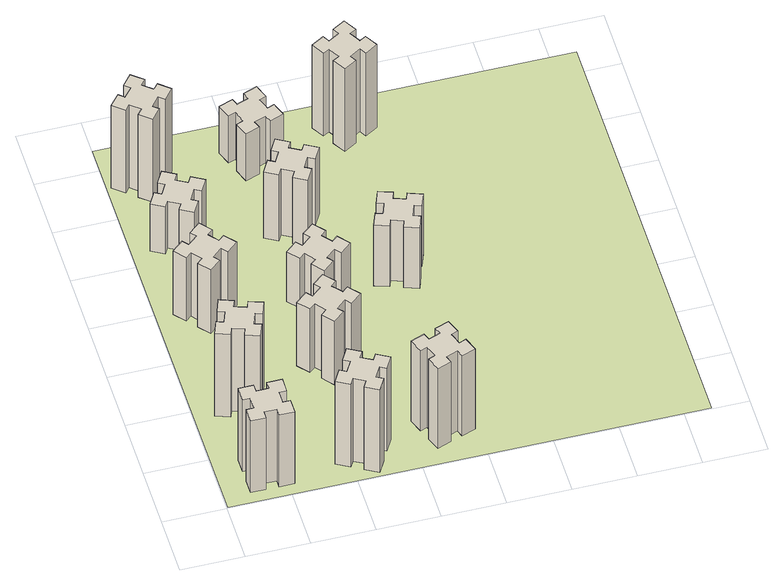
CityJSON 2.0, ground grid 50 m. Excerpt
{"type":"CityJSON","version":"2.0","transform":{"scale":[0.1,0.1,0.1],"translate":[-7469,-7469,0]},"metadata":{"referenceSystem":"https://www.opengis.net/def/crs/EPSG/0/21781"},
"CityObjects":{
"building1":{"type":"Building","attributes":{"class":"1000","function":"1000","usage":"1000","yearOfConstruction":2016,"roofType":"1000","measuredHeight":78,"storeysAboveGround":30,"storeysBelowGround":0},"geometry":[{"type":"Solid","lod":"1","boundaries":[[[[0,1,2,3,4,5,6,7,8,9,10,11,12,13,14,15,16,17,18,19]],[[17,16,20,21]],[[16,15,22,20]],[[15,14,23,22]],[[14,13,24,23]],[[13,12,25,24]],[[12,11,26,25]],[[11,10,27,26]],[[10,9,28,27]],[[9,8,29,28]],[[8,7,30,29]],[[7,6,31,30]],[[6,5,32,31]],[[5,4,33,32]],[[4,3,34,33]],[[3,2,35,34]],[[2,1,36,35]],[[1,0,37,36]],[[0,19,38,37]],[[19,18,39,38]],[[18,17,21,39]],[[24,25,26,27,28,29,30,31,32,33,34,35,36,37,38,39,21,20,22,23]]]]}]},
"building2":{"type":"Building","attributes":{"class":"1000","function":"1000","usage":"1000","yearOfConstruction":2016,"roofType":"1000","measuredHeight":90,"storeysAboveGround":30,"storeysBelowGround":0},"geometry":[{"type":"Solid","lod":"1","boundaries":[[[[40,41,42,43,44,45,46,47,48,49,50,51,52,53,54,55,56,57,58,59]],[[57,56,60,61]],[[56,55,62,60]],[[55,54,63,62]],[[54,53,64,63]],[[53,52,65,64]],[[52,51,66,65]],[[51,50,67,66]],[[50,49,68,67]],[[49,48,69,68]],[[48,47,70,69]],[[47,46,71,70]],[[46,45,72,71]],[[45,44,73,72]],[[44,43,74,73]],[[43,42,75,74]],[[42,41,76,75]],[[41,40,77,76]],[[40,59,78,77]],[[59,58,79,78]],[[58,57,61,79]],[[64,65,66,67,68,69,70,71,72,73,74,75,76,77,78,79,61,60,62,63]]]]}]},
"building3":{"type":"Building","attributes":{"class":"1000","function":"1000","usage":"1000","yearOfConstruction":2016,"roofType":"1000","measuredHeight":69,"storeysAboveGround":30,"storeysBelowGround":0},"geometry":[{"type":"Solid","lod":"1","boundaries":[[[[80,81,82,83,84,85,86,87,88,89,90,91,92,93,94,95,96,97,98,99]],[[97,96,100,101]],[[96,95,102,100]],[[95,94,103,102]],[[94,93,104,103]],[[93,92,105,104]],[[92,91,106,105]],[[91,90,107,106]],[[90,89,108,107]],[[89,88,109,108]],[[88,87,110,109]],[[87,86,111,110]],[[86,85,112,111]],[[85,84,113,112]],[[84,83,114,113]],[[83,82,115,114]],[[82,81,116,115]],[[81,80,117,116]],[[80,99,118,117]],[[99,98,119,118]],[[98,97,101,119]],[[104,105,106,107,108,109,110,111,112,113,114,115,116,117,118,119,101,100,102,103]]]]}]},
"building4":{"type":"Building","attributes":{"class":"1000","function":"1000","usage":"1000","yearOfConstruction":2016,"roofType":"1000","measuredHeight":51,"storeysAboveGround":30,"storeysBelowGround":0},"geometry":[{"type":"Solid","lod":"1","boundaries":[[[[120,121,122,123,124,125,126,127,128,129,130,131,132,133,134,135,136,137,138,139]],[[137,136,140,141]],[[136,135,142,140]],[[135,134,143,142]],[[134,133,144,143]],[[133,132,145,144]],[[132,131,146,145]],[[131,130,147,146]],[[130,129,148,147]],[[129,128,149,148]],[[128,127,150,149]],[[127,126,151,150]],[[126,125,152,151]],[[125,124,153,152]],[[124,123,154,153]],[[123,122,155,154]],[[122,121,156,155]],[[121,120,157,156]],[[120,139,158,157]],[[139,138,159,158]],[[138,137,141,159]],[[144,145,146,147,148,149,150,151,152,153,154,155,156,157,158,159,141,140,142,143]]]]}]},
"building5":{"type":"Building","attributes":{"class":"1000","function":"1000","usage":"1000","yearOfConstruction":2016,"roofType":"1000","measuredHeight":90,"storeysAboveGround":30,"storeysBelowGround":0},"geometry":[{"type":"Solid","lod":"1","boundaries":[[[[160,161,162,163,164,165,166,167,168,169,170,171,172,173,174,175,176,177,178,179]],[[177,176,180,181]],[[176,175,182,180]],[[175,174,183,182]],[[174,173,184,183]],[[173,172,185,184]],[[172,171,186,185]],[[171,170,187,186]],[[170,169,188,187]],[[169,168,189,188]],[[168,167,190,189]],[[167,166,191,190]],[[166,165,192,191]],[[165,164,193,192]],[[164,163,194,193]],[[163,162,195,194]],[[162,161,196,195]],[[161,160,197,196]],[[160,179,198,197]],[[179,178,199,198]],[[178,177,181,199]],[[184,185,186,187,188,189,190,191,192,193,194,195,196,197,198,199,181,180,182,183]]]]}]},
"building6":{"type":"Building","attributes":{"class":"1000","function":"1000","usage":"1000","yearOfConstruction":2016,"roofType":"1000","measuredHeight":90,"storeysAboveGround":30,"storeysBelowGround":0},"geometry":[{"type":"Solid","lod":"1","boundaries":[[[[200,201,202,203,204,205,206,207,208,209,210,211,212,213,214,215,216,217,218,219]],[[217,216,220,221]],[[216,215,222,220]],[[215,214,223,222]],[[214,213,224,223]],[[213,212,225,224]],[[212,211,226,225]],[[211,210,227,226]],[[210,209,228,227]],[[209,208,229,228]],[[208,207,230,229]],[[207,206,231,230]],[[206,205,232,231]],[[205,204,233,232]],[[204,203,234,233]],[[203,202,235,234]],[[202,201,236,235]],[[201,200,237,236]],[[200,219,238,237]],[[219,218,239,238]],[[218,217,221,239]],[[224,225,226,227,228,229,230,231,232,233,234,235,236,237,238,239,221,220,222,223]]]]}]},
"building7":{"type":"Building","attributes":{"class":"1000","function":"1000","usage":"1000","yearOfConstruction":2016,"roofType":"1000","measuredHeight":69,"storeysAboveGround":30,"storeysBelowGround":0},"geometry":[{"type":"Solid","lod":"1","boundaries":[[[[240,241,242,243,244,245,246,247,248,249,250,251,252,253,254,255,256,257,258,259]],[[257,256,260,261]],[[256,255,262,260]],[[255,254,263,262]],[[254,253,264,263]],[[253,252,265,264]],[[252,251,266,265]],[[251,250,267,266]],[[250,249,268,267]],[[249,248,269,268]],[[248,247,270,269]],[[247,246,271,270]],[[246,245,272,271]],[[245,244,273,272]],[[244,243,274,273]],[[243,242,275,274]],[[242,241,276,275]],[[241,240,277,276]],[[240,259,278,277]],[[259,258,279,278]],[[258,257,261,279]],[[264,265,266,267,268,269,270,271,272,273,274,275,276,277,278,279,261,260,262,263]]]]}]},
"building8":{"type":"Building","attributes":{"class":"1000","function":"1000","usage":"1000","yearOfConstruction":2016,"roofType":"1000","measuredHeight":54,"storeysAboveGround":30,"storeysBelowGround":0},"geometry":[{"type":"Solid","lod":"1","boundaries":[[[[280,281,282,283,284,285,286,287,288,289,290,291,292,293,294,295,296,297,298,299]],[[297,296,300,301]],[[296,295,302,300]],[[295,294,303,302]],[[294,293,304,303]],[[293,292,305,304]],[[292,291,306,305]],[[291,290,307,306]],[[290,289,308,307]],[[289,288,309,308]],[[288,287,310,309]],[[287,286,311,310]],[[286,285,312,311]],[[285,284,313,312]],[[284,283,314,313]],[[283,282,315,314]],[[282,281,316,315]],[[281,280,317,316]],[[280,299,318,317]],[[299,298,319,318]],[[298,297,301,319]],[[304,305,306,307,308,309,310,311,312,313,314,315,316,317,318,319,301,300,302,303]]]]}]},
"building9":{"type":"Building","attributes":{"class":"1000","function":"1000","usage":"1000","yearOfConstruction":2016,"roofType":"1000","measuredHeight":87,"storeysAboveGround":30,"storeysBelowGround":0},"geometry":[{"type":"Solid","lod":"1","boundaries":[[[[320,321,322,323,324,325,326,327,328,329,330,331,332,333,334,335,336,337,338,339]],[[337,336,340,341]],[[336,335,342,340]],[[335,334,343,342]],[[334,333,344,343]],[[333,332,345,344]],[[332,331,346,345]],[[331,330,347,346]],[[330,329,348,347]],[[329,328,349,348]],[[328,327,350,349]],[[327,326,351,350]],[[326,325,352,351]],[[325,324,353,352]],[[324,323,354,353]],[[323,322,355,354]],[[322,321,356,355]],[[321,320,357,356]],[[320,339,358,357]],[[339,338,359,358]],[[338,337,341,359]],[[344,345,346,347,348,349,350,351,352,353,354,355,356,357,358,359,341,340,342,343]]]]}]},
"building10":{"type":"Building","attributes":{"class":"1000","function":"1000","usage":"1000","yearOfConstruction":2016,"roofType":"1000","measuredHeight":72,"storeysAboveGround":30,"storeysBelowGround":0},"geometry":[{"type":"Solid","lod":"1","boundaries":[[[[360,361,362,363,364,365,366,367,368,369,370,371,372,373,374,375,376,377,378,379]],[[377,376,380,381]],[[376,375,382,380]],[[375,374,383,382]],[[374,373,384,383]],[[373,372,385,384]],[[372,371,386,385]],[[371,370,387,386]],[[370,369,388,387]],[[369,368,389,388]],[[368,367,390,389]],[[367,366,391,390]],[[366,365,392,391]],[[365,364,393,392]],[[364,363,394,393]],[[363,362,395,394]],[[362,361,396,395]],[[361,360,397,396]],[[360,379,398,397]],[[379,378,399,398]],[[378,377,381,399]],[[384,385,386,387,388,389,390,391,392,393,394,395,396,397,398,399,381,380,382,383]]]]}]},
"building11":{"type":"Building","attributes":{"class":"1000","function":"1000","usage":"1000","yearOfConstruction":2016,"roofType":"1000","measuredHeight":51,"storeysAboveGround":30,"storeysBelowGround":0},"geometry":[{"type":"Solid","lod":"1","boundaries":[[[[400,401,402,403,404,405,406,407,408,409,410,411,412,413,414,415,416,417,418,419]],[[417,416,420,421]],[[416,415,422,420]],[[415,414,423,422]],[[414,413,424,423]],[[413,412,425,424]],[[412,411,426,425]],[[411,410,427,426]],[[410,409,428,427]],[[409,408,429,428]],[[408,407,430,429]],[[407,406,431,430]],[[406,405,432,431]],[[405,404,433,432]],[[404,403,434,433]],[[403,402,435,434]],[[402,401,436,435]],[[401,400,437,436]],[[400,419,438,437]],[[419,418,439,438]],[[418,417,421,439]],[[424,425,426,427,428,429,430,431,432,433,434,435,436,437,438,439,421,420,422,423]]]]}]},
"building12":{"type":"Building","attributes":{"class":"1000","function":"1000","usage":"1000","yearOfConstruction":2016,"roofType":"1000","measuredHeight":66,"storeysAboveGround":30,"storeysBelowGround":0},"geometry":[{"type":"Solid","lod":"1","boundaries":[[[[440,441,442,443,444,445,446,447,448,449,450,451,452,453,454,455,456,457,458,459]],[[457,456,460,461]],[[456,455,462,460]],[[455,454,463,462]],[[454,453,464,463]],[[453,452,465,464]],[[452,451,466,465]],[[451,450,467,466]],[[450,449,468,467]],[[449,448,469,468]],[[448,447,470,469]],[[447,446,471,470]],[[446,445,472,471]],[[445,444,473,472]],[[444,443,474,473]],[[443,442,475,474]],[[442,441,476,475]],[[441,440,477,476]],[[440,459,478,477]],[[459,458,479,478]],[[458,457,461,479]],[[464,465,466,467,468,469,470,471,472,473,474,475,476,477,478,479,461,460,462,463]]]]}]},
"building13":{"type":"Building","attributes":{"class":"1000","function":"1000","usage":"1000","yearOfConstruction":2016,"roofType":"1000","measuredHeight":90,"storeysAboveGround":30,"storeysBelowGround":0},"geometry":[{"type":"Solid","lod":"1","boundaries":[[[[480,481,482,483,484,485,486,487,488,489,490,491,492,493,494,495,496,497,498,499]],[[497,496,500,501]],[[496,495,502,500]],[[495,494,503,502]],[[494,493,504,503]],[[493,492,505,504]],[[492,491,506,505]],[[491,490,507,506]],[[490,489,508,507]],[[489,488,509,508]],[[488,487,510,509]],[[487,486,511,510]],[[486,485,512,511]],[[485,484,513,512]],[[484,483,514,513]],[[483,482,515,514]],[[482,481,516,515]],[[481,480,517,516]],[[480,499,518,517]],[[499,498,519,518]],[[498,497,501,519]],[[504,505,506,507,508,509,510,511,512,513,514,515,516,517,518,519,501,500,502,503]]]]}]},
"landuse1":{"type":"LandUse","attributes":{"name":"plot1","function":"1010"},"geometry":[{"type":"MultiSurface","lod":"1","boundaries":[[[520,521,522,523]]]}]}
},
"vertices":[
[265,325,0],[265,225,0],[205,225,0],[205,105,0],[325,105,0],[325,165,0],[425,165,0],[425,105,0],[545,105,0],[545,225,0],[485,225,0],[485,325,0],[545,325,0],[545,445,0],[425,445,0],[425,385,0],[325,385,0],[325,445,0],[205,445,0],[205,325,0],[325,385,780],[325,445,780],[425,385,780],[425,445,780],[545,445,780],[545,325,780],[485,325,780],[485,225,780],[545,225,780],[545,105,780],[425,105,780],[425,165,780],[325,165,780],[325,105,780],[205,105,780],[205,225,780],[265,225,780],[265,325,780],[205,325,780],[205,445,780],
[462,931,0],[496,1025,0],[552,1004,0],[593,1117,0],[480,1158,0],[460,1102,0],[366,1136,0],[387,1192,0],[274,1233,0],[233,1120,0],[289,1100,0],[255,1006,0],[199,1027,0],[157,914,0],[270,873,0],[291,929,0],[385,895,0],[364,839,0],[477,797,0],[518,910,0],[385,895,900],[364,839,900],[291,929,900],[270,873,900],[157,914,900],[199,1027,900],[255,1006,900],[289,1100,900],[233,1120,900],[274,1233,900],[387,1192,900],[366,1136,900],[460,1102,900],[480,1158,900],[593,1117,900],[552,1004,900],[496,1025,900],[462,931,900],[518,910,900],[477,797,900],
[492,1988,0],[427,2064,0],[473,2103,0],[396,2195,0],[304,2118,0],[343,2072,0],[266,2007,0],[228,2053,0],[136,1976,0],[213,1884,0],[259,1923,0],[323,1846,0],[277,1808,0],[354,1716,0],[446,1793,0],[408,1839,0],[484,1903,0],[523,1857,0],[615,1934,0],[538,2026,0],[484,1903,690],[523,1857,690],[408,1839,690],[446,1793,690],[354,1716,690],[277,1808,690],[323,1846,690],[259,1923,690],[213,1884,690],[136,1976,690],[228,2053,690],[266,2007,690],[343,2072,690],[304,2118,690],[396,2195,690],[473,2103,690],[427,2064,690],[492,1988,690],[538,2026,690],[615,1934,690],
[446,2597,0],[496,2684,0],[548,2654,0],[608,2758,0],[504,2818,0],[474,2766,0],[387,2816,0],[417,2868,0],[313,2928,0],[253,2824,0],[305,2794,0],[255,2707,0],[203,2737,0],[143,2633,0],[247,2573,0],[277,2625,0],[364,2575,0],[334,2523,0],[438,2463,0],[498,2567,0],[364,2575,510],[334,2523,510],[277,2625,510],[247,2573,510],[143,2633,510],[203,2737,510],[255,2707,510],[305,2794,510],[253,2824,510],[313,2928,510],[417,2868,510],[387,2816,510],[474,2766,510],[504,2818,510],[608,2758,510],[548,2654,510],[496,2684,510],[446,2597,510],[498,2567,510],[438,2463,510],
[1214,346,0],[1127,396,0],[1157,448,0],[1053,508,0],[993,404,0],[1045,374,0],[995,287,0],[943,317,0],[883,213,0],[987,153,0],[1017,205,0],[1104,155,0],[1074,103,0],[1178,43,0],[1238,147,0],[1186,177,0],[1236,264,0],[1288,234,0],[1348,338,0],[1244,398,0],[1236,264,900],[1288,234,900],[1186,177,900],[1238,147,900],[1178,43,900],[1074,103,900],[1104,155,900],[1017,205,900],[987,153,900],[883,213,900],[943,317,900],[995,287,900],[1045,374,900],[993,404,900],[1053,508,900],[1157,448,900],[1127,396,900],[1214,346,900],[1244,398,900],[1348,338,900],
[384,3387,0],[308,3452,0],[346,3498,0],[254,3575,0],[177,3483,0],[223,3444,0],[159,3368,0],[113,3406,0],[36,3314,0],[128,3237,0],[166,3283,0],[243,3219,0],[204,3173,0],[296,3096,0],[373,3188,0],[327,3226,0],[392,3303,0],[438,3264,0],[515,3356,0],[423,3433,0],[392,3303,900],[438,3264,900],[327,3226,900],[373,3188,900],[296,3096,900],[204,3173,900],[243,3219,900],[166,3283,900],[128,3237,900],[36,3314,900],[113,3406,900],[159,3368,900],[223,3444,900],[177,3483,900],[254,3575,900],[346,3498,900],[308,3452,900],[384,3387,900],[423,3433,900],[515,3356,900],
[1083,1332,0],[1006,1267,0],[968,1313,0],[876,1236,0],[953,1144,0],[999,1183,0],[1063,1106,0],[1017,1068,0],[1094,976,0],[1186,1053,0],[1148,1099,0],[1224,1163,0],[1263,1117,0],[1355,1194,0],[1278,1286,0],[1232,1248,0],[1167,1324,0],[1213,1363,0],[1136,1455,0],[1044,1378,0],[1167,1324,690],[1213,1363,690],[1232,1248,690],[1278,1286,690],[1355,1194,690],[1263,1117,690],[1224,1163,690],[1148,1099,690],[1186,1053,690],[1094,976,690],[1017,1068,690],[1063,1106,690],[999,1183,690],[953,1144,690],[876,1236,690],[968,1313,690],[1006,1267,690],[1083,1332,690],[1044,1378,690],[1136,1455,690],
[1183,1972,0],[1106,1907,0],[1068,1953,0],[976,1876,0],[1053,1784,0],[1099,1823,0],[1163,1746,0],[1117,1708,0],[1194,1616,0],[1286,1693,0],[1248,1739,0],[1324,1803,0],[1363,1757,0],[1455,1834,0],[1378,1926,0],[1332,1888,0],[1267,1964,0],[1313,2003,0],[1236,2095,0],[1144,2018,0],[1267,1964,540],[1313,2003,540],[1332,1888,540],[1378,1926,540],[1455,1834,540],[1363,1757,540],[1324,1803,540],[1248,1739,540],[1286,1693,540],[1194,1616,540],[1117,1708,540],[1163,1746,540],[1099,1823,540],[1053,1784,540],[976,1876,540],[1068,1953,540],[1106,1907,540],[1183,1972,540],[1144,2018,540],[1236,2095,540],
[1635,385,0],[1669,291,0],[1613,270,0],[1654,157,0],[1767,199,0],[1746,255,0],[1840,289,0],[1860,233,0],[1973,274,0],[1932,387,0],[1876,366,0],[1842,460,0],[1898,480,0],[1857,593,0],[1744,552,0],[1765,496,0],[1671,462,0],[1650,518,0],[1537,477,0],[1579,364,0],[1671,462,870],[1650,518,870],[1765,496,870],[1744,552,870],[1857,593,870],[1898,480,870],[1842,460,870],[1876,366,870],[1932,387,870],[1973,274,870],[1860,233,870],[1840,289,870],[1746,255,870],[1767,199,870],[1654,157,870],[1613,270,870],[1669,291,870],[1635,385,870],[1579,364,870],[1537,477,870],
[1314,2666,0],[1227,2716,0],[1257,2768,0],[1153,2828,0],[1093,2724,0],[1145,2694,0],[1095,2607,0],[1043,2637,0],[983,2533,0],[1087,2473,0],[1117,2525,0],[1204,2475,0],[1174,2423,0],[1278,2363,0],[1338,2467,0],[1286,2497,0],[1336,2584,0],[1388,2554,0],[1448,2658,0],[1344,2718,0],[1336,2584,720],[1388,2554,720],[1286,2497,720],[1338,2467,720],[1278,2363,720],[1174,2423,720],[1204,2475,720],[1117,2525,720],[1087,2473,720],[983,2533,720],[1043,2637,720],[1095,2607,720],[1145,2694,720],[1093,2724,720],[1153,2828,720],[1257,2768,720],[1227,2716,720],[1314,2666,720],[1344,2718,720],[1448,2658,720],
[1125,3456,0],[1031,3422,0],[1010,3478,0],[897,3437,0],[939,3324,0],[995,3345,0],[1029,3251,0],[973,3230,0],[1014,3117,0],[1127,3159,0],[1106,3215,0],[1200,3249,0],[1220,3193,0],[1333,3234,0],[1292,3347,0],[1236,3326,0],[1202,3420,0],[1258,3440,0],[1217,3553,0],[1104,3512,0],[1202,3420,510],[1258,3440,510],[1236,3326,510],[1292,3347,510],[1333,3234,510],[1220,3193,510],[1200,3249,510],[1106,3215,510],[1127,3159,510],[1014,3117,510],[973,3230,510],[1029,3251,510],[995,3345,510],[939,3324,510],[897,3437,510],[1010,3478,510],[1031,3422,510],[1125,3456,510],[1104,3512,510],[1217,3553,510],
[1940,2042,0],[1846,2076,0],[1867,2132,0],[1754,2173,0],[1713,2060,0],[1769,2040,0],[1735,1946,0],[1679,1967,0],[1637,1854,0],[1750,1813,0],[1771,1869,0],[1865,1835,0],[1844,1779,0],[1957,1737,0],[1998,1850,0],[1942,1871,0],[1976,1965,0],[2032,1944,0],[2073,2057,0],[1960,2098,0],[1976,1965,660],[2032,1944,660],[1942,1871,660],[1998,1850,660],[1957,1737,660],[1844,1779,660],[1865,1835,660],[1771,1869,660],[1750,1813,660],[1637,1854,660],[1679,1967,660],[1735,1946,660],[1769,2040,660],[1713,2060,660],[1754,2173,660],[1867,2132,660],[1846,2076,660],[1940,2042,660],[1960,2098,660],[2073,2057,660],
[1844,3556,0],[1757,3506,0],[1727,3558,0],[1623,3498,0],[1683,3394,0],[1735,3424,0],[1785,3337,0],[1733,3307,0],[1793,3203,0],[1897,3263,0],[1867,3315,0],[1954,3365,0],[1984,3313,0],[2088,3373,0],[2028,3477,0],[1976,3447,0],[1926,3534,0],[1978,3564,0],[1918,3668,0],[1814,3608,0],[1926,3534,900],[1978,3564,900],[1976,3447,900],[2028,3477,900],[2088,3373,900],[1984,3313,900],[1954,3365,900],[1867,3315,900],[1897,3263,900],[1793,3203,900],[1733,3307,900],[1785,3337,900],[1735,3424,900],[1683,3394,900],[1623,3498,900],[1727,3558,900],[1757,3506,900],[1844,3556,900],[1814,3608,900],[1918,3668,900],
[5,3705,0],[3705,3705,0],[3705,5,0],[5,5,0]
]}
